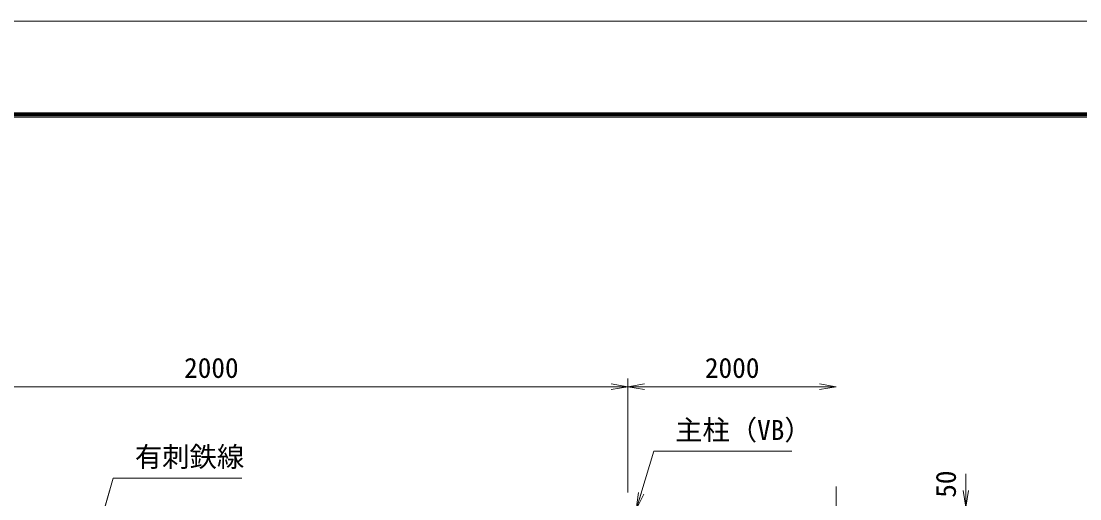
# Model space of a CAD drawing. Units: millimetres, scale not verified. Extents: x -4200 to 4200, y -2970 to 2970.
# Drawn here: x -2841 to -300, y 1824 to 2970 of the extents above; entities that cross this region are included whole.
import ezdxf
from ezdxf.enums import TextEntityAlignment as Align

# ---------------------------------------------------------------- set-up
doc = ezdxf.new("R2010")
doc.units = ezdxf.units.MM
doc.header["$LTSCALE"] = 20
for name, color, linetype, lineweight in [('0-2_D-STR-DIM', 7, 'Continuous', 9), ('0-7_D-STR-TXT', 7, 'Continuous', 9), ('0-8_0', 7, 'Continuous', 9), ('0-B_D-TTL', 7, 'Continuous', 9)]:
    doc.layers.add(name, color=color, linetype=linetype, lineweight=lineweight)
doc.styles.add('ＭＳ ゴシック', font='')
doc.styles.get('ＭＳ ゴシック').set_extended_font_data('MS Gothic')

# ---------------------------------------------------------------- blocks, each defined once
blk = doc.blocks.new('_Open')
at = {"layer": '0-8_0'}
blk.add_line((-20, 3.33), (0, 0), dxfattribs=at)
blk.add_lwpolyline([(-20, -3.33), (0, 0), (-20, 0)], dxfattribs=at)

msp = doc.modelspace()

# ---------------------------------------------------------------- linework, layer by layer
at = {"layer": '0-2_D-STR-DIM'}
for p, q in [((-1384.97, 1838.98), (-1384.97, 2112.76)), ((-1384.97, 1838.98), (-1384.97, 2112.76)), ((-3344.97, 2092.76), (-1424.97, 2092.76)), ((-1344.97, 2092.76), (-924.97, 2092.76)), ((-573.93, 1843.98), (-573.93, 1883.98)), ((-884.97, 1853.43), (-884.97, 677.88))]:
    msp.add_line(p, q, dxfattribs=at)
at = {"layer": '0-7_D-STR-TXT'}
for q in [(-2696.65, 1605.9), (-2654.1, 1755.9)]:
    msp.add_line((-2620.79, 1873.35), q, dxfattribs=at)
for points in [[(-991.26, 1937.86), (-1322.64, 1937.86), (-1364.33, 1800.2)], [(-2311.23, 1873.35), (-2620.79, 1873.35), (-2739.19, 1455.9)]]:
    msp.add_lwpolyline(points, dxfattribs=at)
at = {"layer": '0-B_D-TTL', "color": 2, "lineweight": 18}
msp.add_lwpolyline([(-4200, 2970), (4200, 2970), (4200, -2970), (-4200, -2970)], close=True, dxfattribs=at)
at = {"layer": '0-B_D-TTL'}
for points in [[(-3930, 2750), (3930, 2750), (3930, -2750), (-3930, -2750)], [(-3927.5, 2747.5), (3927.5, 2747.5), (3927.5, -2747.5), (-3927.5, -2747.5)], [(-3925, 2745), (3925, 2745), (3925, -2745), (-3925, -2745)], [(-3922.5, 2742.5), (3922.5, 2742.5), (3922.5, -2742.5), (-3922.5, -2742.5)], [(-3920, 2740), (3920, 2740), (3920, -2740), (-3920, -2740)]]:
    msp.add_lwpolyline(points, close=True, dxfattribs=at)

# ---------------------------------------------------------------- block references
at = {"layer": '0-2_D-STR-DIM', "xscale": 2, "yscale": 2}
for p in [(-1384.97, 2092.76), (-884.97, 2092.76)]:
    msp.add_blockref('_Open', p, dxfattribs=at)
for p, rotation in [((-1384.97, 2092.76), 180), ((-573.93, 1803.98), 270)]:
    msp.add_blockref('_Open', p, dxfattribs=dict(at, rotation=rotation))
at = {"layer": '0-7_D-STR-TXT', "xscale": 2, "yscale": 2, "rotation": 253.14944}
msp.add_blockref('_Open', (-1364.91, 1798.28), dxfattribs=at)

# ---------------------------------------------------------------- texts
at = {"layer": '0-2_D-STR-DIM', "style": 'ＭＳ ゴシック'}
for p in [(-2450.22, 2099.51), (-1200.22, 2099.51)]:
    msp.add_text('2000', height=48.09, dxfattribs=at).set_placement(p, align=Align.BOTTOM_LEFT)
msp.add_text('50', height=48.09, rotation=90, dxfattribs=at).set_placement((-583.44, 1826.21), align=Align.BOTTOM_LEFT)
at = {"layer": '0-7_D-STR-TXT', "style": 'ＭＳ ゴシック'}
for s, p in [('主柱（VB）', (-1271.72, 1950.44)), ('有刺鉄線', (-2568.34, 1886.18))]:
    msp.add_text(s, height=48.09, dxfattribs=at).set_placement(p, align=Align.BOTTOM_LEFT)

doc.saveas('drawing.dxf')
